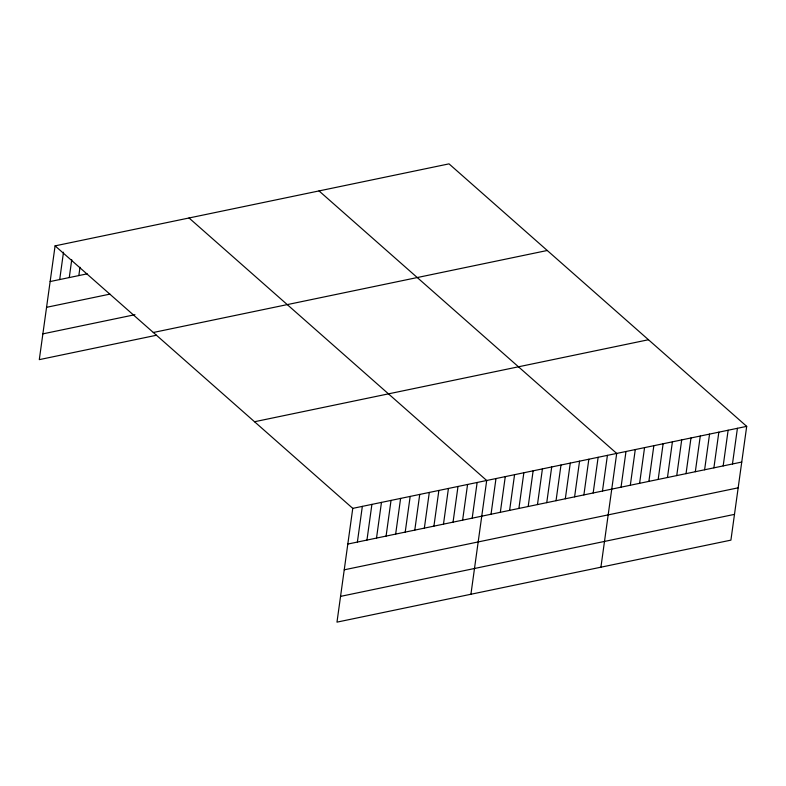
<?xml version="1.0" encoding="UTF-8"?>
<svg xmlns="http://www.w3.org/2000/svg" width="786" height="786" viewBox="0 0 786 786"><rect width="100%" height="100%" fill="white"/><g stroke="black" fill="none" stroke-linecap="round" stroke-linejoin="round"><path stroke-width="1.18" d="M55.089 245.861L352.767 508.365L336.978 622.139L730.911 540.139L746.7 426.366L449.022 163.861L55.089 245.861L39.3 359.634L156.493 335.239M59.707 279.561L63.499 252.198M69.266 277.566L71.742 259.724M78.836 275.572L79.995 267.25M357.384 542.065L362.336 506.38M366.954 540.07L371.906 504.386M376.514 538.076L381.465 502.392M386.083 536.091L391.035 500.407M395.653 534.097L400.605 498.412M405.212 532.102L410.174 496.418M414.782 530.118L419.734 494.423M424.352 528.123L429.303 492.439M433.921 526.129L438.873 490.444M443.481 524.144L448.433 488.45M453.05 522.15L458.002 486.465M462.62 520.155L467.572 484.471M472.19 518.161L477.141 482.476M470.922 594.265L486.701 480.492L189.023 217.977M491.034 514.24L495.986 478.556M500.328 512.305L505.28 476.621M509.613 510.379L514.565 474.685M518.898 508.444L523.849 472.759M528.182 506.508L533.134 470.824M537.467 504.573L542.419 468.888M546.751 502.647L551.703 466.953M556.036 500.711L560.988 465.027M565.321 498.776L570.272 463.092M574.605 496.84L579.557 461.156M583.89 494.915L588.842 459.221M593.175 492.979L598.136 457.295M602.469 491.044L607.421 455.359M600.917 567.197L616.705 453.424L319.018 190.919M621.038 487.182L625.99 451.488M630.323 485.247L635.275 449.563M639.608 483.311L644.559 447.627M648.892 481.376L653.844 445.691M658.177 479.45L663.129 443.756M667.461 477.515L672.413 441.83M676.746 475.579L681.698 439.895M686.031 473.653L690.982 437.959M695.325 471.718L700.277 436.034M704.61 469.782L709.562 434.098M713.894 467.847L718.846 432.162M723.179 465.921L728.131 430.227M732.464 463.986L737.415 428.301M50.137 281.545L87.207 273.833M46.561 307.316L109.942 294.121M42.876 333.863L134.956 314.695M153.319 332.488L547.253 250.488M254.536 421.738L648.47 339.739M352.767 508.365L746.7 426.366M347.815 544.059L741.748 462.05M344.239 569.821L738.172 487.821M340.554 596.378L734.488 514.368"/></g></svg>
